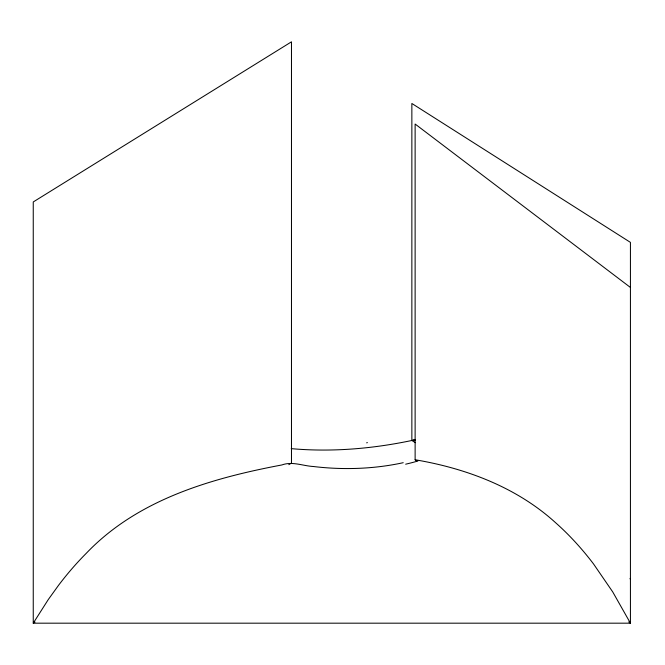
<?xml version="1.0" encoding="UTF-8"?>
<svg xmlns="http://www.w3.org/2000/svg" width="665" height="665" viewBox="0 0 665 665"><rect width="100%" height="100%" fill="white"/><g stroke="black" fill="none" stroke-linecap="round" stroke-linejoin="round"><path stroke-width="1" d="M415.359 442.682L411.859 440.463L411.859 103.482L630.428 242.376L630.428 623.18L33.25 623.18L33.25 201.952L291.478 41.82L291.478 463.048L288.826 464.685M416.78 461.011L415.126 459.756L415.126 124.031L630.428 287.455M35.012 622.083L33.25 623.18L48.213 599.655L58.587 585.25A435.417 262.276 -90 0 1 86.084 553.504C137.397 499.581 210.88 478.351 281.844 464.96C292.326 461.094 302.841 465.924 313.481 466.522C323.78 467.753 334.146 468.434 344.52 468.542C364.221 468.742 383.963 466.897 403.223 462.699M415.359 439.731C374.703 448.601 332.766 452.341 291.237 448.642M411.859 440.463L413.788 440.222M413.248 440.288L415.226 440.039M415.126 459.756C466.306 468.401 516.788 487.395 555.632 522.757A395.359 250.273 90 0 1 593.504 563.912L612.731 591.925L630.428 623.18L628.782 621.925M630.063 578.425L630.428 579.356M367.413 442.649A122.052 2.685 -11.9 0 1 366.623 442.824M417.853 461.02A118.977 43.15 -1.5 0 1 405.667 464.195"/></g></svg>
